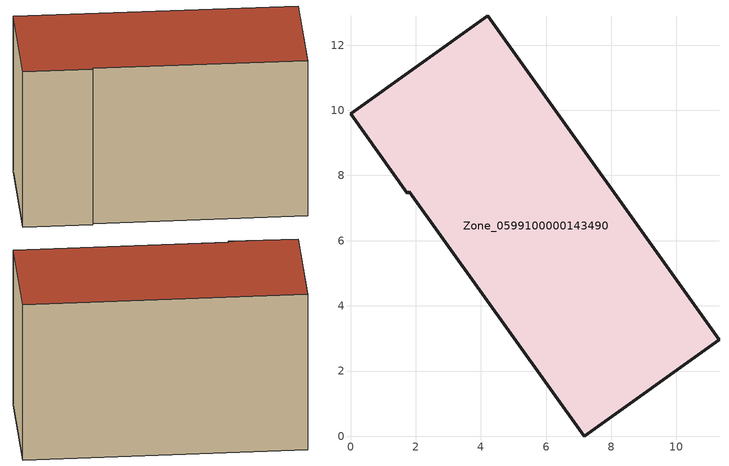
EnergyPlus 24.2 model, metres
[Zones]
Zone_0599100000143490
 floor ground (C_G): 0,9.9 4.21,12.9 11.3,2.96 7.17,0 1.81,7.5 1.74,7.45 z0
 wall outside (C_F): 4.21,12.9 0,9.9 1.74,7.45 1.81,7.5 7.17,0 11.3,2.96 4.21,12.9 z0:7.48
 roof outside (C_R): 11.3,2.96 4.21,12.9 0,9.9 1.74,7.45 1.81,7.5 7.17,0 z7.48
[BUILDING]
Pand.0599100000143490: North Axis=0; Terrain=City; Loads Convergence Tolerance Value=0.04; Temperature Convergence Tolerance Value=0.4; Solar Distribution=FullExterior; Maximum Number of Warmup Days=25; Minimum Number of Warmup Days=1
[Site:Location]
Rotterdam.The.Hague.AP_ZH_NLD Design_Conditions: Latitude=51.96; Longitude=4.45; Time Zone=1; Elevation=-4.5
[SITE:GROUNDTEMPERATURE:BUILDINGSURFACE]
18, 18, 18, 18, 18, 18, 18, 18, 18, 18, 18, 18
[MATERIAL] Thermal Absorptance=0.9; Solar Absorptance=0.7; Visible Absorptance=0.7
Name | Roughness | Thickness | Conductivity | Density | Specific Heat
G.TI.1975-1991 | MediumSmooth | 0.15 | 0.288461 | 540 | 1210
F.TI.1975-1991 | Rough | 0.3 | 0.230769 | 1920 | 840
R.TI.1975-1991 | MediumRough | 0.2 | 0.153846 | 1500 | 1000
[CONSTRUCTION]
C_G: G.TI.1975-1991
C_F: F.TI.1975-1991
C_R: R.TI.1975-1991
[ZONE]
Zone_0599100000143490: Type=1; Multiplier=1; Ceiling Height=Autocalculate; Volume=Autocalculate; Floor Area=autocalculate; Part of Total Floor Area=Yes
[ZONEINFILTRATION:DESIGNFLOWRATE]
Infil_Zone_0599100000143490: Zone or ZoneList or Space or SpaceList=Zone_0599100000143490; Schedule=AlwaysOn; Design Flow Rate Calculation Method=Flow/Area; Flow Rate per Floor Area=0.003; Constant Term Coefficient=1; Temperature Term Coefficient=0; Velocity Term Coefficient=0; Velocity Squared Term Coefficient=0
[HVACTEMPLATE:ZONE:IDEALLOADSAIRSYSTEM]
Zone_0599100000143490: Maximum Heating Supply Air Temperature=50; Minimum Cooling Supply Air Temperature=13; Maximum Heating Supply Air Humidity Ratio=0.0156; Minimum Cooling Supply Air Humidity Ratio=0.0077; Heating Limit=NoLimit; Cooling Limit=NoLimit; Dehumidification Control Type=ConstantSensibleHeatRatio; Cooling Sensible Heat Ratio=0.7; Dehumidification Setpoint=60; Humidification Control Type=None; Humidification Setpoint=30; Outdoor Air Method=None; Outdoor Air Flow Rate per Person=0.00944; Outdoor Air Flow Rate per Zone Floor Area=0; Outdoor Air Flow Rate per Zone=0; Demand Controlled Ventilation Type=None; Outdoor Air Economizer Type=NoEconomizer; Heat Recovery Type=None; Sensible Heat Recovery Effectiveness=0.7; Latent Heat Recovery Effectiveness=0.65
[ZONECONTROL:THERMOSTAT]
ThermostatControl_Zone_0599100000143490: Zone or ZoneList=Zone_0599100000143490; Control Type Schedule=DualSetpointControlType; Control 1=Thermostat_Zone_0599100000143490; Temperature Difference Between Cutout And Setpoint=0
[THERMOSTATSETPOINT:DUALSETPOINT]
Thermostat_Zone_0599100000143490: Heating Setpoint Temperature Schedule=HeatingSetpoint_Zone_0599100000143490; Cooling Setpoint Temperature Schedule=CoolingSetpoint_Zone_0599100000143490
[SCHEDULE:COMPACT]
HeatingSetpoint_Zone_0599100000143490: Through: 12/31, For: AllDays, Until: 24:00, 21
CoolingSetpoint_Zone_0599100000143490: Through: 12/31, For: AllDays, Until: 24:00, 24
DualSetpointControlType: Through: 12/31, For: AllDays, Until: 24:00, 4
AlwaysOn: Through: 12/31, For: AllDays, Until: 24:00, 1
